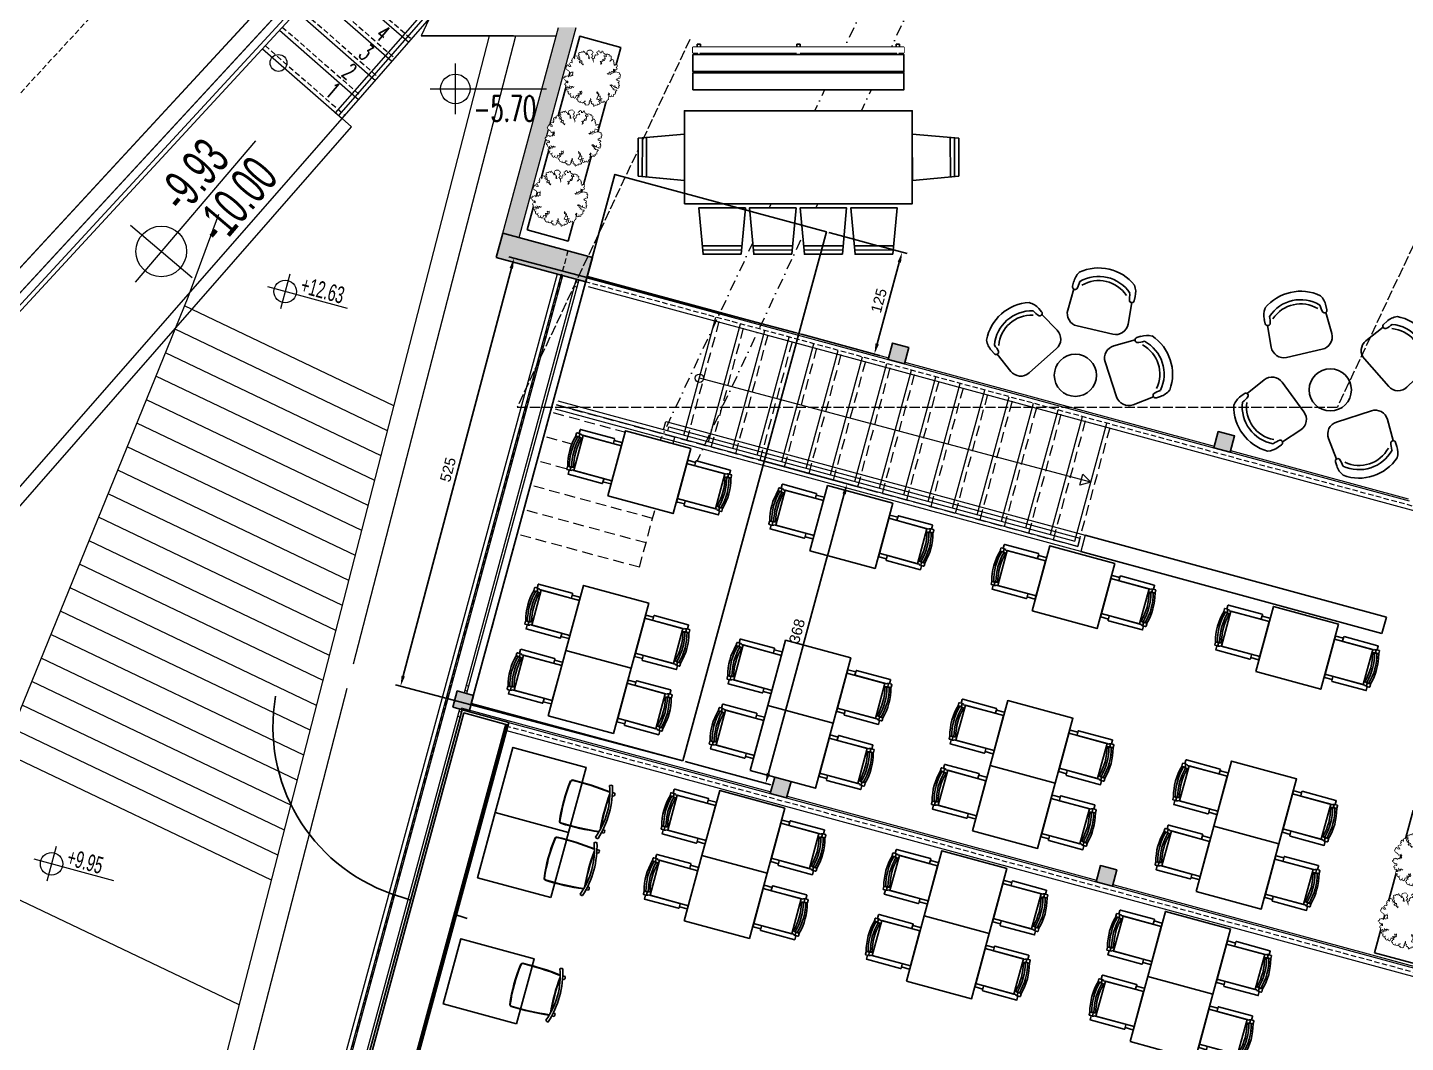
# Model space of a CAD drawing. Header units: millimetres. Extents: x 24907 to 30960, y 3978 to 9944.
# Drawn here: x 25727 to 27360, y 6756 to 7959 of the extents above; entities that cross this region are included whole.
import ezdxf
from ezdxf.enums import TextEntityAlignment as Align

# ---------------------------------------------------------------- set-up
doc = ezdxf.new("R2010")
doc.units = ezdxf.units.MM
doc.set_wipeout_variables(frame=1)
for name, pattern in [('ACAD_ISO02W100', [15, 12, -3]), ('CONTINUA', [0]), ('DASHDOT', [25.4, 12.7, -6.35, 0, -6.35]), ('DOT', [6.35, 0, -6.35]), ('DUZ', [0]), ('HIDDEN', [9.525, 6.35, -3.175])]:
    doc.linetypes.add(name, pattern=pattern)
doc.layers.get('DEFPOINTS').update_dxf_attribs({"linetype": 'CONTINUA'})
for name, color, linetype in [('7-DEC-FURN', 8, 'Continuous'), ('A-bitki', 252, 'Continuous'), ('A-tefris', 31, 'Continuous'), ('A-wipeout', 120, 'Continuous')]:
    doc.layers.add(name, color=color, linetype=linetype)
for name, color, linetype, lineweight in [('apn', 100, 'Continuous', 20), ('ax2', 211, 'DASHDOT', 13), ('BORDUR', 240, 'DUZ', 9), ('dv', 1, 'Continuous', 20), ('dv_bims_20', 1, 'Continuous', 20), ('iz', 241, 'DOT', 13), ('kl', 5, 'Continuous', 25), ('kpl', 210, 'Continuous', 13), ('kr', 42, 'Continuous', 9), ('MER', 132, 'Continuous', 9), ('mr', 124, 'Continuous', 13), ('Munhani - vista2', 252, 'Continuous', 25), ('p1', 8, 'HIDDEN', 13), ('p2', 121, 'HIDDEN', 13), ('pr1', 181, 'Continuous', 13), ('tkpl', 220, 'Continuous', 5), ('y2', 52, 'Continuous', 13), ('y3', 3, 'Continuous', 13), ('YOL', 32, 'Continuous', 9), ('ç-kl', 30, 'Continuous', 25)]:
    doc.layers.add(name, color=color, linetype=linetype, lineweight=lineweight)
doc.layers.add('sdv', color=7, linetype='Continuous', true_color=0x919191)
doc.layers.add('skl', color=7, linetype='Continuous', lineweight=13, true_color=0x787878)
doc.styles.add('ROMANS', font='micross.ttf')
doc.styles.add('STYLE5', font='arial.ttf', dxfattribs={"width": 0.6})
doc.styles.add('TROMANS', font='romanstw.shx', dxfattribs={"width": 0.6, "height": 60})
doc.dimstyles.new('MSC Model 1-1', dxfattribs={"dimscale": 5, "dimtxt": 2.5, "dimasz": 2.5, "dimexe": 1.25, "dimexo": 0.625, "dimgap": 1, "dimtad": 1, "dimdec": 0, "dimdsep": 46, "dimtxsty": 'ROMANS', "dimcen": 2.5, "dimclrd": 256, "dimclre": 256, "dimclrt": 256, "dimadec": 0, "dimazin": 0, "dimtfac": 1, "dimtdec": 0, "dimtmove": 0, "dimatfit": 3, "dimfxl": 1, "dimtolj": 1, "dimtzin": 0, "dimarcsym": 0})

# ---------------------------------------------------------------- blocks, each defined once
blk = doc.blocks.new('kot-p')
for p, q in [((0, 24), (0, -24)), ((86.14, 0), (-24, 0))]:
    blk.add_line(p, q)
blk.add_circle((0, 0), 15)
blk = doc.blocks.new('sandalye_tek')
blk.add_wipeout([(0, 5.9), (45, 10.1), (45.1, -44.9), (0.1, -41.1)]).dxf.layer = 'A-wipeout'
blk.add_wipeout([(-5, 5.5), (-4.9, -40.4), (-9.9, -40), (-10, 5)])
at = {"ltscale": 100}
for p, q in [((-5, 5.6), (-4.9, -40.5)), ((0, 6.1), (0.1, -41.1))]:
    blk.add_line(p, q, dxfattribs=at)
blk.add_lwpolyline([(-10, 5), (45, 10.1), (45.1, -44.9), (-9.9, -40)], close=True, dxfattribs=at)
blk = doc.blocks.new('ibiza_banco_planta')
at = {"ltscale": 0.3}
for p, q in [((-245, 53.8), (-245, 54)), ((-245, 54), (-241, 54)), ((-245, 50.2), (-245, 53.8)), ((-245, 53.8), (-241, 53.8)), ((-241, 54), (-241, 53.8)), ((-241, 53.8), (-241, 50.2)), ((-127, 54), (-127, 53.8)), ((-123, 54), (-127, 54)), ((-127, 53.8), (-127, 50.2)), ((-127, 53.8), (-123, 53.8)), ((-123, 53.8), (-123, 54)), ((-123, 50.2), (-123, 53.8)), ((-5, 54), (-9, 54)), ((-9, 54), (-9, 53.8)), ((-9, 53.8), (-5, 53.8)), ((-9, 53.8), (-9, 50.2)), ((-5, 53.8), (-5, 54)), ((-5, 50.2), (-5, 53.8)), ((-127, 43.7), (-127, 41.6)), ((-123, 41.6), (-123, 43.7)), ((-241, 21.5), (-241, 20))]:
    blk.add_line(p, q, dxfattribs=at)
blk.add_lwpolyline([(0, 43.8), (0, 43.7), (-250, 43.7), (-250, 43.8), (-250, 50.2), (0, 50.2)], close=True, dxfattribs=at)
for points in [[(-127, 21.5), (-127, 20), (-123, 20), (-123, 21.5)], [(-9, 21.5), (-9, 20), (-5, 20), (-5, 21.5)]]:
    blk.add_wipeout(points)
blk.add_wipeout([(-250, 50.2), (0, 50.2), (0, 43.7), (-250, 43.7)])
blk.add_wipeout([(-245, 21.5), (-245, 20), (-241, 20), (-241, 21.5)]).dxf.layer = 'A-wipeout'
blk.add_line((-245, 20), (-245, 21.5), dxfattribs=at)
for points in [[(-245, 43.7), (-245, 41.6), (-241, 41.6), (-241, 43.7)], [(-127, 43.7), (-127, 41.6), (-123, 41.6), (-123, 43.7)], [(-9, 43.7), (-9, 41.6), (-5, 41.6), (-5, 43.7)]]:
    blk.add_wipeout(points)
blk.add_wipeout([(-250, 41.6), (-250, 21.6), (0, 21.5), (0, 41.6)])
for p, q in [((-245, 41.6), (-245, 43.7)), ((-241, 43.7), (-241, 41.6)), ((-9, 43.7), (-9, 41.6)), ((-5, 41.6), (-5, 43.7))]:
    blk.add_line(p, q, dxfattribs=at)
blk.add_wipeout([(-250, 20), (-250, 0), (0, -0.1), (0, 20)]).dxf.layer = 'A-wipeout'
for p, q in [((-127, 21.5), (-127, 20)), ((-123, 20), (-123, 21.5)), ((-9, 21.5), (-9, 20)), ((-5, 20), (-5, 21.5))]:
    blk.add_line(p, q, dxfattribs=at)
for points in [[(0, 21.6), (0, 21.5), (-250, 21.5), (-250, 21.6), (-250, 41.6), (0, 41.6)], [(0, 0), (0, -0.1), (-250, -0.1), (-250, 0), (-250, 20), (0, 20)]]:
    blk.add_lwpolyline(points, close=True, dxfattribs=at)
blk = doc.blocks.new('masa')
blk.add_wipeout([(139066.1, 69246.7), (139066.1, 69136.5), (139336.1, 69136.5), (139336.1, 69246.7)]).dxf.layer = 'A-wipeout'
at = {"ltscale": 100}
blk.add_lwpolyline([(139336.1, 69246.7), (139336.1, 69136.5), (139066.1, 69136.5), (139066.1, 69246.7)], close=True, dxfattribs=at)
blk = doc.blocks.new('saksı2')
blk.add_wipeout([(138961.9, 69047.1), (138961.9, 68996.9), (139199.8, 68996.9), (139199.8, 69047.1)]).dxf.layer = 'A-wipeout'
at = {"ltscale": 100}
blk.add_lwpolyline([(139199.8, 68996.9), (139199.8, 69047.1), (138961.9, 69047.1), (138961.9, 68996.9)], close=True, dxfattribs=at)
blk = doc.blocks.new('WERGG')
for points in [[(-30.77, 3.19), (-30.79, 3.1), (-30.71, 3.01), (-30.76, 2.92), (-30.86, 2.96), (-30.87, 2.84), (-31.02, 2.84), (-31.12, 2.71), (-31.22, 2.81), (-31.34, 2.7), (-31.42, 2.73), (-31.36, 2.6), (-31.5, 2.54), (-31.34, 2.45), (-31.22, 2.35), (-31.15, 2.43), (-31.02, 2.38), (-30.99, 2.27), (-31, 2.18), (-31.15, 2.2), (-31.22, 2.07), (-31.2, 2), (-31.1, 2.04), (-31.09, 1.88), (-31, 1.83), (-30.97, 1.93), (-30.89, 1.93), (-30.89, 1.83), (-30.79, 1.91), (-30.87, 2.08), (-30.69, 1.96), (-30.57, 2.07), (-30.46, 2), (-30.36, 2.08), (-30.4, 1.9), (-30.54, 1.96), (-30.57, 1.8), (-30.72, 1.78), (-30.78, 1.67), (-30.93, 1.63), (-30.87, 1.51), (-30.75, 1.55), (-30.73, 1.37), (-30.66, 1.29), (-30.47, 1.45), (-30.54, 1.25), (-30.43, 1.22), (-30.43, 1.11), (-30.32, 1.08), (-30.22, 1.32), (-30.2, 1.14), (-30.06, 1.08), (-30.02, 1.36), (-29.85, 1.39), (-29.94, 1.55), (-29.69, 1.62), (-29.84, 1.72), (-29.77, 1.82), (-29.65, 1.79), (-29.62, 1.91), (-29.52, 1.69), (-29.55, 1.53), (-29.67, 1.5), (-29.69, 1.36), (-29.77, 1.4), (-29.65, 1.24), (-29.79, 1.22), (-29.75, 1.13), (-29.86, 1.04), (-29.72, 1), (-29.69, 0.89), (-29.53, 0.85), (-29.43, 1), (-29.44, 0.85), (-29.29, 0.85), (-29.18, 0.97), (-29.2, 1.07), (-29.1, 1.05), (-29.08, 1.11), (-28.99, 1.04), (-29.09, 0.99), (-29.11, 0.85), (-28.93, 0.85), (-28.97, 0.75), (-28.81, 0.79), (-28.72, 0.81), (-28.72, 0.97), (-28.78, 1), (-28.64, 1.01), (-28.75, 1.06), (-28.69, 1.1), (-28.75, 1.22), (-28.67, 1.28), (-28.72, 1.37), (-28.65, 1.44), (-28.56, 1.29), (-28.59, 1.21), (-28.45, 1.16), (-28.43, 0.97), (-28.33, 1.06), (-28.3, 0.96), (-28.18, 0.95), (-28.21, 0.82), (-28.06, 1), (-27.96, 0.99), (-27.99, 1.1), (-27.83, 1.1), (-27.82, 1.18), (-27.75, 1.15), (-27.83, 1.27), (-27.96, 1.34), (-27.86, 1.45), (-28.17, 1.46), (-28.1, 1.82), (-28.14, 1.9), (-28.11, 1.99), (-28.24, 1.94), (-28.32, 2.09), (-28.27, 2.2), (-27.99, 1.99), (-27.97, 1.81), (-27.87, 1.89), (-27.81, 1.74), (-27.82, 1.62), (-27.66, 1.7), (-27.63, 1.62), (-27.76, 1.52), (-27.63, 1.47), (-27.66, 1.35), (-27.55, 1.35), (-27.53, 1.52), (-27.43, 1.42), (-27.37, 1.54), (-27.25, 1.44), (-27.22, 1.64), (-27.1, 1.79), (-27.19, 1.82), (-27.16, 1.91), (-27.18, 2.01), (-27.16, 2.06), (-27.28, 2.11), (-27.24, 2.25), (-27.25, 2.35), (-27.08, 2.28), (-27.1, 2.14), (-27.02, 2.04), (-26.92, 2.11), (-26.98, 2.26), (-26.86, 2.19), (-26.88, 2.12), (-26.75, 2.15), (-26.82, 2.28), (-26.64, 2.41), (-26.69, 2.46), (-26.67, 2.58), (-26.74, 2.6), (-26.59, 2.72), (-26.91, 2.66), (-26.89, 2.77), (-27, 2.7), (-26.99, 2.82), (-27.11, 2.86), (-27.19, 2.88), (-27.14, 2.96), (-27.29, 2.96), (-27.33, 3.04), (-27.16, 3.13), (-26.97, 3.05), (-26.85, 2.98), (-26.9, 3.11), (-26.79, 3.11), (-26.77, 2.99), (-26.64, 3.01), (-26.56, 2.95), (-26.48, 3.02), (-26.57, 3.11), (-26.47, 3.19), (-26.61, 3.21), (-26.54, 3.32), (-26.71, 3.43), (-26.59, 3.56), (-26.74, 3.58), (-26.85, 3.56), (-26.82, 3.66), (-26.96, 3.66), (-26.77, 3.81), (-26.75, 3.87), (-26.62, 3.88), (-26.63, 3.94), (-26.73, 3.99), (-26.64, 4.04), (-26.66, 4.16), (-26.79, 4.18), (-26.75, 4.28), (-26.93, 4.29), (-27.03, 4.29), (-27.18, 4.23), (-27.39, 4.07), (-27.48, 3.93), (-27.58, 3.98), (-27.71, 3.88), (-27.85, 3.96), (-27.7, 4.07), (-27.71, 4.21), (-27.56, 4.14), (-27.51, 4.29), (-27.38, 4.28), (-27.38, 4.43), (-27.42, 4.53), (-27.14, 4.53), (-27.08, 4.6), (-27.21, 4.7), (-27.14, 4.82), (-27.18, 4.95), (-27.43, 4.76), (-27.38, 4.91), (-27.51, 4.92), (-27.5, 5.09), (-27.59, 5.07), (-27.57, 5.21), (-27.72, 5.31), (-27.76, 5.13), (-27.84, 5.14), (-27.82, 5.05), (-27.92, 5.1), (-27.86, 5.26), (-27.77, 5.32), (-27.92, 5.4), (-27.87, 5.46), (-27.87, 5.54), (-28.11, 5.52), (-28.04, 5.63), (-28.22, 5.63), (-28.32, 5.62), (-28.23, 5.41), (-28.36, 5.37), (-28.29, 5.2), (-28.36, 5.07), (-28.28, 5.05), (-28.5, 4.93), (-28.54, 4.76), (-28.48, 4.73), (-28.56, 4.6), (-28.63, 4.57), (-28.66, 4.78), (-28.76, 4.86), (-28.52, 5), (-28.59, 5.08), (-28.47, 5.17), (-28.41, 5.29), (-28.55, 5.41), (-28.56, 5.51), (-28.43, 5.58), (-28.67, 5.64), (-28.74, 5.81), (-28.8, 5.61), (-28.96, 5.57), (-28.99, 5.71), (-29.1, 5.73), (-29.09, 5.64), (-29.21, 5.57), (-29.09, 5.5), (-28.98, 5.41), (-29.07, 5.33), (-29.27, 5.3), (-29.14, 5.18), (-29.27, 5.24), (-29.27, 5.09), (-29.21, 5.03), (-29.36, 4.92), (-29.27, 4.73), (-29.26, 4.55), (-29.43, 4.84), (-29.57, 4.98), (-29.65, 4.96), (-29.5, 5.16), (-29.67, 5.23), (-29.61, 5.35), (-29.58, 5.48), (-29.76, 5.59), (-29.93, 5.54), (-30.04, 5.47), (-30.05, 5.33), (-29.91, 5.18), (-29.79, 5.1), (-29.71, 4.93), (-29.66, 4.81), (-29.85, 4.83), (-29.87, 5.04), (-29.95, 5.14), (-30.07, 5.06), (-30.09, 5.2), (-30.14, 5.08), (-30.19, 5.22), (-30.28, 5.22), (-30.38, 5.35), (-30.38, 5.21), (-30.54, 5.24), (-30.57, 5.13), (-30.68, 5.14), (-30.76, 5.06), (-30.64, 4.97), (-30.75, 4.87), (-30.6, 4.86), (-30.64, 4.75), (-30.52, 4.7), (-30.53, 4.59), (-30.42, 4.5), (-30.31, 4.53), (-30.28, 4.44), (-30.22, 4.34), (-30.25, 4.27), (-30.06, 4.26), (-30.11, 4.09), (-30.32, 4.22), (-30.42, 4.3), (-30.48, 4.2), (-30.58, 4.34), (-30.5, 4.43), (-30.63, 4.51), (-30.71, 4.39), (-30.67, 4.57), (-30.82, 4.56), (-30.78, 4.68), (-30.92, 4.75), (-31.03, 4.68), (-30.96, 4.57), (-31.02, 4.42), (-31.13, 4.55), (-31.2, 4.4), (-31.09, 4.32), (-31.21, 4.26), (-31.09, 4.18), (-31.11, 4.04), (-31.27, 4.04), (-31.34, 3.91), (-31.24, 3.89), (-31.16, 3.8), (-31.09, 3.73), (-31.24, 3.66), (-31.36, 3.67), (-31.45, 3.77), (-31.53, 3.46), (-31.43, 3.39), (-31.28, 3.34), (-31.16, 3.29), (-31.09, 3.19), (-30.92, 3.31), (-30.86, 3.24), (-30.86, 3.42), (-30.77, 3.19)], [(-29.21, 3.37), (-29.08, 3.27), (-29.12, 3.13), (-29.1, 3.02), (-29.07, 2.89)], [(-28.81, 3.41), (-28.92, 3.33), (-29.05, 3.36), (-29.15, 3.48)], [(-28.75, 3.33), (-28.92, 3.21), (-28.98, 3.12), (-28.97, 3.01)]]:
    blk.add_lwpolyline(points)
blk.add_wipeout([(-27.18, 4.95), (-27.14, 4.82), (-27.21, 4.7), (-27.08, 4.6), (-27.14, 4.53), (-27.42, 4.53), (-27.38, 4.43), (-27.38, 4.28), (-27.51, 4.29), (-27.56, 4.14), (-27.71, 4.21), (-27.7, 4.07), (-27.85, 3.96), (-27.71, 3.88), (-27.58, 3.98), (-27.48, 3.93), (-27.39, 4.07), (-27.18, 4.23), (-27.03, 4.29), (-26.93, 4.29), (-26.75, 4.28), (-26.79, 4.18), (-26.66, 4.16), (-26.64, 4.04), (-26.73, 3.99), (-26.63, 3.94), (-26.62, 3.88), (-26.75, 3.87), (-26.77, 3.81), (-26.96, 3.66), (-26.82, 3.66), (-26.85, 3.56), (-26.74, 3.58), (-26.59, 3.56), (-26.71, 3.43), (-26.54, 3.32), (-26.61, 3.21), (-26.47, 3.19), (-26.57, 3.11), (-26.48, 3.02), (-26.56, 2.95), (-26.64, 3.01), (-26.77, 2.99), (-26.79, 3.11), (-26.9, 3.11), (-26.85, 2.98), (-26.97, 3.05), (-27.16, 3.13), (-27.33, 3.04), (-27.29, 2.96), (-27.14, 2.96), (-27.19, 2.88), (-27.11, 2.86), (-26.99, 2.82), (-27, 2.7), (-26.89, 2.77), (-26.91, 2.66), (-26.59, 2.72), (-26.74, 2.6), (-26.67, 2.58), (-26.69, 2.46), (-26.64, 2.41), (-26.82, 2.28), (-26.75, 2.15), (-26.88, 2.12), (-26.86, 2.19), (-26.98, 2.26), (-26.92, 2.11), (-27.02, 2.04), (-27.1, 2.14), (-27.08, 2.28), (-27.25, 2.35), (-27.24, 2.25), (-27.28, 2.11), (-27.16, 2.06), (-27.18, 2.01), (-27.16, 1.91), (-27.19, 1.82), (-27.1, 1.79), (-27.22, 1.64), (-27.25, 1.44), (-27.37, 1.54), (-27.43, 1.42), (-27.53, 1.52), (-27.55, 1.35), (-27.66, 1.35), (-27.63, 1.47), (-27.76, 1.52), (-27.63, 1.62), (-27.66, 1.7), (-27.82, 1.62), (-27.81, 1.74), (-27.87, 1.89), (-27.97, 1.81), (-27.99, 1.99), (-28.27, 2.2), (-28.32, 2.09), (-28.24, 1.94), (-28.11, 1.99), (-28.14, 1.9), (-28.1, 1.82), (-28.17, 1.46), (-27.86, 1.45), (-27.96, 1.34), (-27.83, 1.27), (-27.75, 1.15), (-27.82, 1.18), (-27.83, 1.1), (-27.99, 1.1), (-27.96, 0.99), (-28.06, 1), (-28.21, 0.82), (-28.18, 0.95), (-28.3, 0.96), (-28.33, 1.06), (-28.43, 0.97), (-28.45, 1.16), (-28.59, 1.21), (-28.56, 1.29), (-28.65, 1.44), (-28.72, 1.37), (-28.67, 1.28), (-28.75, 1.22), (-28.69, 1.1), (-28.75, 1.06), (-28.64, 1.01), (-28.78, 1), (-28.72, 0.97), (-28.72, 0.81), (-28.81, 0.79), (-28.97, 0.75), (-28.93, 0.85), (-29.11, 0.85), (-29.09, 0.99), (-28.99, 1.04), (-29.08, 1.11), (-29.1, 1.05), (-29.2, 1.07), (-29.18, 0.97), (-29.29, 0.85), (-29.44, 0.85), (-29.43, 1), (-29.53, 0.85), (-29.69, 0.89), (-29.72, 1), (-29.86, 1.04), (-29.75, 1.13), (-29.79, 1.22), (-29.65, 1.24), (-29.77, 1.4), (-29.69, 1.36), (-29.67, 1.5), (-29.55, 1.53), (-29.52, 1.69), (-29.62, 1.91), (-29.65, 1.79), (-29.77, 1.82), (-29.84, 1.72), (-29.69, 1.62), (-29.94, 1.55), (-29.85, 1.39), (-30.02, 1.36), (-30.06, 1.08), (-30.2, 1.14), (-30.22, 1.32), (-30.32, 1.08), (-30.43, 1.11), (-30.43, 1.22), (-30.54, 1.25), (-30.47, 1.45), (-30.66, 1.29), (-30.73, 1.37), (-30.75, 1.55), (-30.87, 1.51), (-30.93, 1.63), (-30.78, 1.67), (-30.72, 1.78), (-30.57, 1.8), (-30.54, 1.96), (-30.4, 1.9), (-30.36, 2.08), (-30.46, 2), (-30.57, 2.07), (-30.69, 1.96), (-30.87, 2.08), (-30.79, 1.91), (-30.89, 1.83), (-30.89, 1.93), (-30.97, 1.93), (-31, 1.83), (-31.09, 1.88), (-31.1, 2.04), (-31.2, 2), (-31.22, 2.07), (-31.15, 2.2), (-31, 2.18), (-30.99, 2.27), (-31.02, 2.38), (-31.15, 2.43), (-31.22, 2.35), (-31.34, 2.45), (-31.5, 2.54), (-31.36, 2.6), (-31.42, 2.73), (-31.34, 2.7), (-31.22, 2.81), (-31.12, 2.71), (-31.02, 2.84), (-30.87, 2.84), (-30.86, 2.96), (-30.76, 2.92), (-30.71, 3.01), (-30.79, 3.1), (-30.77, 3.19), (-30.86, 3.42), (-30.86, 3.24), (-30.92, 3.31), (-31.09, 3.19), (-31.16, 3.29), (-31.28, 3.34), (-31.43, 3.39), (-31.53, 3.46), (-31.45, 3.77), (-31.36, 3.67), (-31.24, 3.66), (-31.09, 3.73), (-31.16, 3.8), (-31.24, 3.89), (-31.34, 3.91), (-31.27, 4.04), (-31.11, 4.04), (-31.09, 4.18), (-31.21, 4.26), (-31.09, 4.32), (-31.2, 4.4), (-31.13, 4.55), (-31.02, 4.42), (-30.96, 4.57), (-31.03, 4.68), (-30.92, 4.75), (-30.78, 4.68), (-30.82, 4.56), (-30.67, 4.57), (-30.71, 4.39), (-30.63, 4.51), (-30.5, 4.43), (-30.58, 4.34), (-30.48, 4.2), (-30.42, 4.3), (-30.32, 4.22), (-30.11, 4.09), (-30.06, 4.26), (-30.25, 4.27), (-30.22, 4.34), (-30.28, 4.44), (-30.31, 4.53), (-30.42, 4.5), (-30.53, 4.59), (-30.52, 4.7), (-30.64, 4.75), (-30.6, 4.86), (-30.75, 4.87), (-30.64, 4.97), (-30.76, 5.06), (-30.68, 5.14), (-30.57, 5.13), (-30.54, 5.24), (-30.38, 5.21), (-30.38, 5.35), (-30.28, 5.22), (-30.19, 5.22), (-30.14, 5.08), (-30.09, 5.2), (-30.07, 5.06), (-29.95, 5.14), (-29.87, 5.04), (-29.85, 4.83), (-29.66, 4.81), (-29.71, 4.93), (-29.79, 5.1), (-29.91, 5.18), (-30.05, 5.33), (-30.04, 5.47), (-29.93, 5.54), (-29.76, 5.59), (-29.58, 5.48), (-29.61, 5.35), (-29.67, 5.23), (-29.5, 5.16), (-29.65, 4.96), (-29.57, 4.98), (-29.43, 4.84), (-29.26, 4.55), (-29.27, 4.73), (-29.36, 4.92), (-29.21, 5.03), (-29.27, 5.09), (-29.27, 5.24), (-29.14, 5.18), (-29.27, 5.3), (-29.07, 5.33), (-28.98, 5.41), (-29.09, 5.5), (-29.21, 5.57), (-29.09, 5.64), (-29.1, 5.73), (-28.99, 5.71), (-28.96, 5.57), (-28.8, 5.61), (-28.74, 5.81), (-28.67, 5.64), (-28.43, 5.58), (-28.56, 5.51), (-28.55, 5.41), (-28.41, 5.29), (-28.47, 5.17), (-28.59, 5.08), (-28.52, 5), (-28.76, 4.86), (-28.66, 4.78), (-28.63, 4.57), (-28.56, 4.6), (-28.48, 4.73), (-28.54, 4.76), (-28.5, 4.93), (-28.28, 5.05), (-28.36, 5.07), (-28.29, 5.2), (-28.36, 5.37), (-28.23, 5.41), (-28.32, 5.62), (-28.22, 5.63), (-28.04, 5.63), (-28.11, 5.52), (-27.87, 5.54), (-27.87, 5.46), (-27.92, 5.4), (-27.77, 5.32), (-27.86, 5.26), (-27.92, 5.1), (-27.82, 5.05), (-27.84, 5.14), (-27.76, 5.13), (-27.72, 5.31), (-27.57, 5.21), (-27.59, 5.07), (-27.5, 5.09), (-27.51, 4.92), (-27.38, 4.91), (-27.43, 4.76)])
blk = doc.blocks.new('sandalye-01-p')
blk.add_wipeout([(57.7, 0), (57.2, 8.1), (55.2, 18.5), (54.7, 18.5), (55.2, 19), (55.2, 22), (54.7, 22.5), (52.3, 22.5), (52.3, 27.5), (10.5, 27.5), (10, 27), (10, 25.5), (0.5, 25.5), (0, 25), (0, -25), (0.5, -25.5), (10, -25.5), (10, -27), (10.5, -27.5), (51.8, -27.5), (52.3, -27), (52.3, -22.5), (54.7, -22.5), (55.2, -22), (55.2, -19), (54.7, -18.5), (55.2, -18.5), (56.8, -10.8)])
for p, q in [((51.2, 18.5), (47, 17.5)), ((48.1, 17.3), (47, 17.3)), ((52.9, 18.5), (48.1, 17.3)), ((51.2, 22.5), (49.1, 22)), ((49.1, 21.5), (49.1, 22)), ((51.2, 18.5), (55.2, 18.5)), ((48.1, -17.3), (47, -17.3)), ((51.2, -18.5), (47, -17.5)), ((53, -18.5, 0), (48.1, -17.3, 0)), ((49.1, -21.5), (49.1, -22)), ((51.2, -22.5), (49.1, -22)), ((51.2, -22.5), (49.1, -22)), ((51.2, -18.5), (55.2, -18.5))]:
    blk.add_line(p, q)
for points in [[(10, -25.5), (0.5, -25.5, -0.414214), (0, -25), (0, 25, -0.414214), (0.5, 25.5), (10, 25.5)], [(49.1, 21.5), (10.5, 21.5, -0.414214), (10, 22), (10, 27, -0.414214), (10.5, 27.5), (52.3, 27.5), (52.3, 22.5)], [(49.1, -21.5), (10.5, -21.5, 0.414214), (10, -22), (10, -27, 0.414214), (10.5, -27.5), (51.8, -27.5, 0.414214), (52.3, -27), (52.3, -22.5)]]:
    blk.add_lwpolyline(points, format="xyb")
blk.add_lwpolyline([(0, -21.5), (0, 21.5), (47, 21.5), (47, -21.5)], close=True)
for points in [[(51.7, 22.5), (54.7, 22.5, -0.414214), (55.2, 22), (55.2, 19, -0.414214), (54.7, 18.5), (51.7, 18.5, -0.414214), (51.2, 19), (51.2, 22, -0.414214)], [(51.7, -22.5), (54.7, -22.5, 0.414214), (55.2, -22), (55.2, -19, 0.414214), (54.7, -18.5), (51.7, -18.5, 0.414214), (51.2, -19), (51.2, -22, 0.414214)]]:
    blk.add_lwpolyline(points, format="xyb", close=True)
for centre, radius, start, end in [((-17.3, 0), 67.7, 345.1598, 14.8482), ((-16.2, 0, 0), 68.9, 344.9605, 15.0473), ((-15.2, 0, 0), 68.9, 15.5809, 15.5887), ((-12.2, 0), 67.7, 344.1276, 15.8724), ((-11.2, 0), 68.9, 344.4113, 15.5887)]:
    blk.add_arc(centre, radius, start, end)
blk = doc.blocks.new('masa-01-p')
at = {"xscale": -1}
for p in [(-40, -40), (-40, -120)]:
    blk.add_blockref('sandalye-01-p', p, dxfattribs=at)
for p in [(40, -40), (40, -120)]:
    blk.add_blockref('sandalye-01-p', p)
blk.add_wipeout([(-40, 0), (40, 0), (40, -80), (-40, -80)]).dxf.layer = 'A-wipeout'
blk.add_lwpolyline([(-40, 0), (40, 0), (40, -80), (-40, -80)], close=True)
blk.add_wipeout([(-40, -80), (40, -80), (40, -160), (-40, -160)]).dxf.layer = 'A-wipeout'
blk.add_lwpolyline([(-40, -80), (40, -80), (40, -160), (-40, -160)], close=True)
blk = doc.blocks.new('masa-02-p')
at = {"xscale": -1}
blk.add_blockref('sandalye-01-p', (-40, -40), dxfattribs=at)
blk.add_blockref('sandalye-01-p', (40, -40))
blk.add_wipeout([(-40, 0), (40, 0), (40, -80), (-40, -80)]).dxf.layer = 'A-wipeout'
blk.add_lwpolyline([(-40, 0), (40, 0), (40, -80), (-40, -80)], close=True)
blk = doc.blocks.new('sandalye_cuba')
blk.add_wipeout([(53055.5, -17375), (53062.8, -17372.3), (53061.2, -17393.9), (53061.1, -17417.9), (53062.2, -17420.5), (53081, -17422.1), (53095.1, -17422.2), (53114.3, -17420.5), (53115.7, -17418.6), (53116.8, -17396.6), (53113.8, -17373), (53121.3, -17374.8), (53122.4, -17370), (53113.6, -17367.9), (53113.4, -17364.1), (53107.3, -17364.3), (53107.4, -17366.3), (53094.8, -17364.8), (53084, -17364.7), (53069.6, -17366.3), (53068, -17366.5), (53067.8, -17364.6), (53063.2, -17364.6), (53063.2, -17368), (53055, -17370.2)])
at = {"layer": '7-DEC-FURN'}
for points in [[(53063.6, -17365.6), (53063.6, -17368.4)], [(53067.4, -17367.6), (53067.4, -17365.6)], [(53109.1, -17367.6), (53109.1, -17365.6)], [(53112.9, -17365.6), (53112.9, -17368.4)]]:
    blk.add_lwpolyline(points, dxfattribs=at)
for centre, radius, start, end in [((53058.9, -17371.5), 3.28, 162.9537, 227.0808), ((53088.2, -17473.7), 108.1, 72.5077, 107.4923), ((53088.2, -17456.2), 88.1, 68.9829, 111.0171), ((53374.4, -17407.8), 312.9, 173.3436, 181.864), ((53374.4, -17407.8), 312.4, 173.3436, 181.864), ((53065.5, -17368.9), 3.81, 60.3166, 119.6834), ((53088.2, -17153.9), 218.1, 264.1409, 275.8591), ((53088.2, -17153.9), 217.6, 264.5054, 275.4946), ((53111, -17368.9), 3.81, 60.3166, 119.6834), ((52802.1, -17407.8), 312.4, 358.136, 6.6564), ((52802.1, -17407.8), 312.9, 358.136, 6.6564), ((53117.6, -17371.5), 3.28, 312.9192, 17.0463), ((53063.7, -17417.9), 2, 181.864, 262.4968), ((53063.7, -17417.9), 1.5, 181.864, 262.4968), ((53088.2, -17231.5), 190.1, 262.4968, 277.5032), ((53088.2, -17231.5), 189.6, 262.4968, 277.5032), ((53112.8, -17417.9), 1.5, 277.5032, 358.136), ((53112.8, -17417.9), 2, 277.5032, 358.136)]:
    blk.add_arc(centre, radius, start, end, dxfattribs=at)
blk = doc.blocks.new('xfykhl')
for p, q in [((140396.7, 69816.5), (140440.2, 69816.5)), ((140383.1, 69774.9), (140381.7, 69800.8)), ((140455.2, 69800.8), (140454, 69774.8)), ((140381, 69767), (140381, 69772)), ((140456, 69767), (140456, 69772))]:
    blk.add_line(p, q)
for centre, radius, start, end in [((140396.7, 69801.5), 15, 90, 182.6407), ((140440.2, 69801.5), 15, 357.3593, 90), ((140384, 69772), 3, 33.0059, 180), ((140403.9, 69766.8), 22.9, 179.4957, 213.4796), ((140347.1, 69763), 40.8, 2.4019, 15.1399), ((140418.5, 69796.8), 39.4, 226.3972, 313.6028), ((140489.8, 69763), 40.8, 164.8601, 177.5981), ((140453, 69772), 3, 0, 146.9941), ((140433, 69766.8), 22.9, 326.5204, 0.5043), ((140418.5, 69796.8), 54.4, 231.7044, 308.2956), ((140418.5, 69796.8), 44.4, 226.3972, 313.6028)]:
    blk.add_arc(centre, radius, start, end)
blk = doc.blocks.new('*D184')
at = {"lineweight": -2, "transparency": 16777216}
for p, q in [((26598.3, 7445.4), (26704.2, 7416.6)), ((26694.8, 7406.2), (26605, 7075.2)), ((26506.5, 7089), (26607.8, 7061.5))]:
    blk.add_line(p, q, dxfattribs=at)
at = {"transparency": 16777216}
for points in [[(26692.8, 7406.8), (26696.9, 7405.7), (26698.1, 7418.3)], [(26603, 7075.7), (26607, 7074.6), (26601.7, 7063.1)]]:
    blk.add_solid(points, dxfattribs=at)
at = {"layer": 'DEFPOINTS', "color": 0, "transparency": 16777216}
for p in [(26595.2, 7446.2), (26503.5, 7089.8), (26601.7, 7063.1)]:
    blk.add_point(p, dxfattribs=at)
at = {"transparency": 16777216, "insert": (26638.9, 7243.7), "char_height": 12.5, "attachment_point": 5, "rotation": 74.8173, "style": 'ROMANS'}
blk.add_mtext('\\A1;368', dxfattribs=at)
blk = doc.blocks.new('*D185')
at = {"lineweight": -2, "transparency": 16777216}
for p, q in [((26637.9, 7597.3), (26297.5, 7687.5)), ((26300.3, 7673.8), (26172.2, 7190.5)), ((26503.5, 7089.8), (26163, 7180))]:
    blk.add_line(p, q, dxfattribs=at)
at = {"transparency": 16777216}
for points in [[(26298.3, 7674.3), (26302.3, 7673.3), (26303.5, 7685.9)], [(26170.2, 7191), (26174.2, 7189.9), (26169, 7178.4)]]:
    blk.add_solid(points, dxfattribs=at)
at = {"layer": 'DEFPOINTS', "color": 0, "transparency": 16777216}
for p in [(26641, 7596.5), (26169, 7178.4), (26506.5, 7089)]:
    blk.add_point(p, dxfattribs=at)
at = {"transparency": 16777216, "insert": (26225.2, 7435.1), "char_height": 12.5, "attachment_point": 5, "rotation": 75.1583, "style": 'ROMANS'}
blk.add_mtext('\\A1;525', dxfattribs=at)
blk = doc.blocks.new('*D186')
at = {"lineweight": -2, "transparency": 16777216}
for p, q in [((26676.7, 7716.3), (26769.4, 7691.1)), ((26733.9, 7584.2), (26760.1, 7680.7)), ((26644, 7595.6), (26736.7, 7570.5))]:
    blk.add_line(p, q, dxfattribs=at)
at = {"transparency": 16777216}
for points in [[(26758.1, 7681.2), (26762.1, 7680.2), (26763.4, 7692.8)], [(26731.9, 7584.7), (26735.9, 7583.6), (26730.6, 7572.1)]]:
    blk.add_solid(points, dxfattribs=at)
at = {"layer": 'DEFPOINTS', "color": 0, "transparency": 16777216}
for p in [(26673.7, 7717.1), (26763.4, 7692.8), (26641, 7596.5)]:
    blk.add_point(p, dxfattribs=at)
at = {"transparency": 16777216, "insert": (26735.9, 7635.4), "char_height": 12.5, "attachment_point": 5, "rotation": 74.8173, "style": 'ROMANS'}
blk.add_mtext('\\A1;125', dxfattribs=at)

msp = doc.modelspace()

# ---------------------------------------------------------------- hatches: boundary and pattern name
at = {"layer": 'sdv'}
h = msp.add_hatch(color=256, dxfattribs=at)
h.dxf.hatch_style = 1
h.paths.add_polyline_path([(26377, 7959.3), (26356.3, 7959.3), (26290.1, 7715.5), (26309.4, 7710.3)])
at = {"layer": 'skl'}
h = msp.add_hatch(color=256, dxfattribs=at)
h.dxf.hatch_style = 1
h.paths.add_polyline_path([(26396.3, 7686.7), (26290.1, 7715.5), (26282.3, 7686.5), (26388.6, 7657.7)])
h = msp.add_hatch(color=256, dxfattribs=at)
h.dxf.hatch_style = 1
h.paths.add_polyline_path([(26771.4, 7579.7), (26752.1, 7585), (26746.8, 7565.7), (26766.1, 7560.4)])
h.paths.add_polyline_path([(26631.8, 7065.3), (26612.5, 7070.6), (26607.2, 7051.3), (26626.5, 7046)])
h.paths.add_polyline_path([(26474.6, 6486.3), (26455.3, 6491.5), (26450.1, 6472.2), (26469.4, 6467)])
h = msp.add_hatch(color=256, dxfattribs=at)
h.dxf.hatch_style = 1
h.paths.add_polyline_path([(27157.4, 7475), (27138.1, 7480.2), (27132.9, 7460.9), (27152.2, 7455.7)])
h.paths.add_polyline_path([(27017.8, 6960.6), (26998.5, 6965.8), (26993.3, 6946.5), (27012.6, 6941.3)])
h.paths.add_polyline_path([(26860.7, 6381.5), (26841.4, 6386.7), (26836.1, 6367.4), (26855.4, 6362.2)])
h = msp.add_hatch(color=256, dxfattribs=at)
h.dxf.hatch_style = 1
h.paths.add_polyline_path([(26255.4, 7167.5), (26236.1, 7172.7), (26230.8, 7153.4), (26250.1, 7148.2)])

# ---------------------------------------------------------------- linework, layer by layer
at = {"layer": 'A-tefris', "ltscale": 100}
for centre in [(26968.8, 7546.9), (27270.9, 7529.6)]:
    msp.add_circle(centre, 25, dxfattribs=at)
at = {"layer": 'apn'}
for points in [[(26061.4, 6567.3), (26359.5, 7665.6)], [(26063.9, 6568.7), (26361.4, 7665.1)], [(26377.3, 7660.8), (26244.2, 7170.5)], [(26380.3, 7660), (26247.2, 7169.7)], [(26389.9, 7662.5), (26746.8, 7565.7)], [(26390.4, 7664.5), (26747.3, 7567.6)], [(26377.9, 7651.3), (26374.9, 7652.1)], [(26379.5, 7657.1), (26376.5, 7657.9)], [(26766.6, 7562.4), (27133.4, 7462.8)], [(26766.1, 7560.4), (27132.9, 7460.9)], [(27152.2, 7455.7), (27364.5, 7398)], [(27152.7, 7457.6), (27363.1, 7400.5)], [(26248, 7172.6), (26245, 7173.4)], [(26249.6, 7178.4), (26246.6, 7179.2)], [(26239, 7151.2), (26087.1, 6591.4)], [(26242, 7150.4), (26090.1, 6590.6)], [(26239.6, 7141.7), (26236.6, 7142.5)], [(26241.2, 7147.5), (26238.2, 7148.3)], [(26240.5, 7150.8), (26607.2, 7051.3)], [(26241, 7152.7), (26607.8, 7053.2)], [(26626.5, 7046), (26993.3, 6946.5)], [(26627.1, 7048), (26993.8, 6948.4)], [(27012.6, 6941.3), (27379.3, 6841.7)], [(27013.1, 6943.2), (27379.8, 6843.7)]]:
    msp.add_lwpolyline(points, dxfattribs=at)
at = {"layer": 'ax2'}
for p, q in [((27564, 9669.3), (26496.3, 7394.1)), ((27507.7, 9667.2), (26453, 7419.7))]:
    msp.add_line(p, q, dxfattribs=at)
at = {"layer": 'BORDUR'}
for p, q in [((25623.7, 7307.2), (26099.6, 7851.4)), ((25639, 7301.9), (26110.9, 7841.5)), ((26110.9, 7841.5), (26099.6, 7851.4))]:
    msp.add_line(p, q, dxfattribs=at)
at = {"layer": 'dv'}
for p, q in [((26290.1, 7715.5), (26356.3, 7959.3)), ((26309.4, 7710.3), (26377, 7959.3)), ((26302.9, 7949.3, -105.3), (26193.4, 7949.3))]:
    msp.add_line(p, q, dxfattribs=at)
for points in [[(27274.9, 9171), (27109.8, 8819.3), (26899.2, 8819.3), (26733.7, 8964), (26073.2, 8208.6), (26072.1, 8259.3), (25992.1, 8259.3), (25994.3, 8159.3), (26054.4, 8158.8), (26057, 8041.9), (25565.3, 7509.2), (25321.8, 7464.9)], [(25323.6, 7444.9), (25575.5, 7490.7), (26077.2, 8034.3), (26074.4, 8159.3), (26083.2, 8159.3), (26750.7, 8922.6), (26891.7, 8799.3), (27122.5, 8799.3), (27302.9, 9173.6)]]:
    msp.add_lwpolyline(points, dxfattribs=at)
at = {"layer": 'dv_bims_20'}
for p, q in [((25565.3, 7509.2), (26057, 8041.9)), ((25575.5, 7490.7), (26077.2, 8034.3))]:
    msp.add_line(p, q, dxfattribs=at)
at = {"layer": 'iz', "linetype": 'ACAD_ISO02W100'}
for p, q in [((27490.5, 7959.3), (27279.4, 7509.3)), ((26511.8, 7945), (26307.3, 7509.3)), ((26511.8, 7945), (26307.3, 7509.3)), ((26307.3, 7509.3), (27279.4, 7509.3)), ((26307.3, 7509.3), (27279.4, 7509.3))]:
    msp.add_line(p, q, dxfattribs=at)
at = {"layer": 'kl'}
for p, q in [((26282.3, 7686.5), (26290.1, 7715.5)), ((26396.3, 7686.7), (26290.1, 7715.5)), ((26388.4, 7657.7), (26282.3, 7686.5))]:
    msp.add_line(p, q, dxfattribs=at)
msp.add_lwpolyline([(26388.6, 7657.7), (26396.3, 7686.7)], dxfattribs=at)
at = {"layer": 'kpl'}
for p, q in [((26221.6, 8009.3), (26193.4, 7949.3)), ((26221.6, 8009.3), (26193.4, 7949.3)), ((26193.4, 7949.3), (26353.6, 7949.3))]:
    msp.add_line(p, q, dxfattribs=at)
at = {"layer": 'kr'}
for p, q in [((26092, 7857.9), (26752, 8612.6)), ((26095.8, 7854.7), (26753.3, 8606.5)), ((26092, 7857.9), (26095.8, 7854.7))]:
    msp.add_line(p, q, dxfattribs=at)
for points in [[(26480.7, 7482.4), (26483.4, 7492.1), (26980.4, 7357.2), (26975.1, 7337.9), (26352.7, 7506.8)], [(26485.6, 7481.1), (26486.9, 7486), (26974.2, 7353.7), (26971.6, 7344), (26354, 7511.7)]]:
    msp.add_lwpolyline(points, dxfattribs=at)
at = {"layer": 'MER'}
for p, q in [((26161.2, 7510.8), (25913, 7629.2)), ((26153.6, 7481.2), (25901.7, 7601.4)), ((26145.9, 7451.6), (25890.4, 7573.5)), ((26138.3, 7422), (25879.1, 7545.7)), ((26130.7, 7392.4), (25867.7, 7517.8)), ((26123, 7362.8), (25856.4, 7490)), ((26115.4, 7333.2), (25845.1, 7462.2)), ((26107.7, 7303.6), (25833.8, 7434.3)), ((26100.1, 7274), (25822.5, 7406.5)), ((26092.4, 7244.4), (25811.1, 7378.7)), ((26084.8, 7214.8), (25799.8, 7350.8)), ((26077.1, 7185.2), (25788.5, 7323)), ((26069.5, 7155.6), (25777.2, 7295.1)), ((26061.8, 7126.1), (25765.8, 7267.3)), ((26054.2, 7096.5), (25754.5, 7239.5)), ((26046.6, 7066.9), (25743.2, 7211.6)), ((26038.9, 7037.3), (25731.9, 7183.8)), ((26031.3, 7007.7), (25720.6, 7156)), ((26023.6, 6978.1), (25709.2, 7128.1)), ((26016, 6948.5), (25697.9, 7100.3))]:
    msp.add_line(p, q, dxfattribs=at)
at = {"layer": 'mr'}
for p, q in [((26099.6, 7851.4), (26754.6, 8600.4)), ((26086.6, 8022.1), (26178.6, 7941.7)), ((26066.2, 8000.1), (26158.8, 7919.1)), ((26045.9, 7978), (26139.1, 7896.5)), ((26025.5, 7956), (26119.3, 7873.9)), ((26005.2, 7933.9), (26099.6, 7851.4))]:
    msp.add_line(p, q, dxfattribs=at)
at = {"layer": 'mr', "ltscale": 2}
for points in [[(26504.9, 7475.9), (26542.8, 7615.8)], [(26533.8, 7468), (26571.8, 7608)], [(26562.8, 7460.2), (26600.7, 7600.1)], [(26591.7, 7452.3), (26629.7, 7592.3)], [(26620.7, 7444.5), (26658.7, 7584.4)], [(26649.6, 7436.6), (26687.6, 7576.5)], [(26678.6, 7428.8), (26716.6, 7568.7)], [(26707.5, 7420.9), (26745.5, 7560.8)], [(26736.5, 7413), (26774.5, 7553)], [(26765.4, 7405.2), (26803.4, 7545.1)], [(26794.4, 7397.3), (26832.4, 7537.3)], [(26823.3, 7389.5), (26861.3, 7529.4)], [(26852.3, 7381.6), (26890.3, 7521.5)], [(26881.3, 7373.8), (26919.2, 7513.7)], [(26910.2, 7365.9), (26948.2, 7505.8)], [(26939.2, 7358), (26977.1, 7498)], [(26968.1, 7350.2), (27006.1, 7490.1)]]:
    msp.add_lwpolyline(points, dxfattribs=at)
at = {"layer": 'mr'}
for points in [[(26987.1, 7420.2), (26523.2, 7543.4)], [(26355.3, 7516.5), (26968.1, 7350.2)]]:
    msp.add_lwpolyline(points, dxfattribs=at)
msp.add_lwpolyline([(26977.6, 7429.7), (26987.1, 7420.2), (26974, 7416.7)], close=True, dxfattribs=at)
for centre, radius in [((26024.3, 7917.2), 10), ((26523.2, 7543.4), 5)]:
    msp.add_circle(centre, radius, dxfattribs=at)
at = {"layer": 'Munhani - vista2', "ltscale": 0.5}
msp.add_line((26247.9, 6903.1), (26158.2, 6932.4), dxfattribs=at)
msp.add_arc((26227.4, 7130.3), 209.7, 170.0959, 250.7282, dxfattribs=at)
at = {"layer": 'p1'}
for points in [[(24918.8, 7480), (25434.5, 7573.9), (25979.2, 8164)], [(26367.3, 7694.5), (26061.4, 6567.3), (29144.9, 5730.5)], [(26388.4, 7657.7), (26098.2, 6588.4), (29152.8, 5759.5)], [(27368, 7391.9), (26388.4, 7657.7)], [(29158.6, 6353.7), (26248.8, 7143.3)]]:
    msp.add_lwpolyline(points, dxfattribs=at)
at = {"layer": 'p1', "ltscale": 2}
for points in [[(26508.4, 7469.8), (26547.7, 7614.5)], [(26537.3, 7461.9), (26576.6, 7606.7)], [(26566.3, 7454), (26605.6, 7598.8)], [(26595.2, 7446.2), (26634.5, 7591)], [(26624.2, 7438.3), (26663.5, 7583.1)], [(26653.1, 7430.5), (26692.4, 7575.2)], [(26682.1, 7422.6), (26721.4, 7567.4)], [(26711.1, 7414.8), (26750.3, 7559.5)], [(26740, 7406.9), (26779.3, 7551.7)], [(26769, 7399), (26808.2, 7543.8)], [(26797.9, 7391.2), (26837.2, 7536)], [(26826.9, 7383.3), (26866.1, 7528.1)], [(26855.8, 7375.5), (26895.1, 7520.2)], [(26884.8, 7367.6), (26924.1, 7512.4)], [(26491.3, 7464), (26346.5, 7503.3)], [(26354, 7511.7), (26971.6, 7344), (27010.9, 7488.8)], [(26913.7, 7359.8), (26953, 7504.5)], [(26942.7, 7351.9), (26982, 7496.7)], [(26483.4, 7435.1), (26338.7, 7474.4)], [(26452, 7319.3), (26493.9, 7473.7)], [(26475.6, 7406.1), (26330.8, 7445.4)], [(26467.7, 7377.2), (26323, 7416.5)], [(26459.9, 7348.2), (26315.1, 7387.5)], [(26452, 7319.3), (26307.2, 7358.6)]]:
    msp.add_lwpolyline(points, dxfattribs=at)
at = {"layer": 'p2'}
for p, q in [((26089.9, 8025.9), (26181.9, 7945.5)), ((26069.5, 8003.8), (26162.1, 7922.9)), ((26049.2, 7981.8), (26142.4, 7900.3)), ((26028.8, 7959.7), (26122.6, 7877.7)), ((26008.4, 7937.7), (26102.9, 7855.1))]:
    msp.add_line(p, q, dxfattribs=at)
at = {"layer": 'pr1'}
for p, q in [((25926.9, 6603.8), (26274.5, 7949.3)), ((26113.2, 7204.9), (26305.5, 7949.3)), ((25917.3, 7639.7), (25953.7, 7737.9)), ((25697.9, 7100.3), (25917.3, 7639.7)), ((25963.4, 6625), (26105.7, 7175.9)), ((26252.3, 7137.2), (27396, 6826.9))]:
    msp.add_line(p, q, dxfattribs=at)
for points in [[(26354.6, 7666.9), (26055.3, 6563.8), (29143.6, 5725.7)], [(27371.5, 7385.8), (26391.9, 7651.6)]]:
    msp.add_lwpolyline(points, dxfattribs=at)
at = {"layer": 'tkpl'}
for p, q in [((25580.5, 7481.5), (26087.3, 8030.5)), ((25583.1, 7476.8), (26092.3, 8028.6))]:
    msp.add_line(p, q, dxfattribs=at)
at = {"layer": 'y3'}
for p, q in [((26233.9, 7856.4), (26233.9, 7916.4)), ((26203.9, 7886.4), (26342.1, 7886.4))]:
    msp.add_line(p, q, dxfattribs=at)
msp.add_circle((26233.9, 7886.4), 17.5, dxfattribs=at)
at = {"layer": 'YOL'}
msp.add_lwpolyline([(25977.7, 6800.5), (25193.1, 7175)], dxfattribs=at)
at = {"layer": 'ç-kl'}
for points in [[(26746.8, 7565.7), (26752.1, 7585), (26771.4, 7579.7), (26766.1, 7560.4)], [(27132.9, 7460.9), (27138.1, 7480.2), (27157.4, 7475), (27152.2, 7455.7)], [(26230.8, 7153.4), (26236.1, 7172.7), (26255.4, 7167.5), (26250.1, 7148.2)], [(26607.2, 7051.3), (26612.5, 7070.6), (26631.8, 7065.3), (26626.5, 7046)], [(26993.3, 6946.5), (26998.5, 6965.8), (27017.8, 6960.6), (27012.6, 6941.3)]]:
    msp.add_lwpolyline(points, close=True, dxfattribs=at)

# ---------------------------------------------------------------- block references
at = {"layer": 'A-tefris', "ltscale": 100}
for p, rotation in [((179598.7, 43695.9), 166.870633326149), ((148866.2, 106561.8), 192.704711083778), ((136805, -104426.3), 108.0015449920611), ((-84669.5, -102296), 18.00154499212297)]:
    msp.add_blockref('xfykhl', p, dxfattribs=dict(at, rotation=rotation))
at = {"layer": 'A-tefris', "ltscale": 100, "xscale": -1}
for p, rotation in [((-124487.6, -33232.3), 221.5158213096067), ((-13470.7, 158967.7), 131.5158213095004), ((53870.9, -147016.2), 306.2189874012072)]:
    msp.add_blockref('xfykhl', p, dxfattribs=dict(at, rotation=rotation))
at = {"layer": 'y3'}
for p, xscale, yscale, zscale, rotation in [((25885.4, 7693.8), 2.000000000053237, 2.00000000005457, 2.000000000053237, 49.6195415009383), ((26032.3, 7646.2), 0.8888888889205729, 0.8888888889205729, 0.8888888889205729, 344.8172531373259), ((25755.4, 6967.8), 0.8888888889205729, 0.8888888889205729, 0.8888888889205729, 344.8172531373259)]:
    msp.add_blockref('kot-p', p, dxfattribs=dict(at, xscale=xscale, yscale=yscale, zscale=zscale, rotation=rotation))

# ---------------------------------------------------------------- texts
at = {"layer": 'y2', "style": 'TROMANS', "width": 0.6}
for s, p in [('4', (26137.6, 7948.1)), ('3', (26117.9, 7925.5)), ('2', (26098.1, 7902.9)), ('1', (26078.4, 7880.3))]:
    msp.add_text(s, height=20, rotation=319.6023, dxfattribs=at).set_placement(p)
at = {"layer": 'y3', "style": 'TROMANS', "width": 0.6}
msp.add_text('-5.70', height=30, rotation=360, dxfattribs=at).set_placement((26292.5, 7848), align=Align.CENTER)
at = {"layer": 'y3', "style": 'STYLE5', "width": 0.6}
for s, height, rotation, p in [('-9.93', 45, 49.6195, (25912.6, 7736.7)), ('-10.00', 45, 49.6195, (25956.7, 7699.3)), ('+12.63', 20, 344.8173, (26049.1, 7645.1)), ('+9.95', 20, 344.8173, (25772.2, 6966.7))]:
    msp.add_text(s, height=height, rotation=rotation, dxfattribs=at).set_placement(p)

# ---------------------------------------------------------------- next in the draw order: block references
at = {"layer": 'A-tefris', "ltscale": 100}
for name, p, rotation in [('saksı2', (-3812.8, 160130.6), 254.8170827522092), ('sandalye_tek', (26820.6, 7788), 179.9999999732154)]:
    msp.add_blockref(name, p, dxfattribs=dict(at, rotation=rotation))
at = {"layer": 'A-tefris', "ltscale": 100, "xscale": -1}
for name, p, rotation in [('ibiza_banco_planta', (26515.5, 7885.5), 359.9999999732154), ('sandalye_tek', (26460.5, 7788), 179.9999999731111), ('sandalye_tek', (26747.6, 7700.4), 269.9999999731111), ('masa-02-p', (26453.3, 7393.5), 164.8172531391941), ('masa-02-p', (26692.8, 7328.5), 164.8172531391941), ('masa-02-p', (26956, 7257.1), 164.8172531391941), ('masa-01-p', (26382.6, 7132.9), 164.8172531391941), ('masa-02-p', (27221.1, 7185.2), 164.8172531391941), ('masa-01-p', (26622.1, 7067.9), 164.8172531391941), ('masa-01-p', (26885.3, 6996.5), 164.8172531391941), ('masa-01-p', (27150.4, 6924.6), 164.8172531391941)]:
    msp.add_blockref(name, p, dxfattribs=dict(at, rotation=rotation))
at = {"layer": 'A-tefris', "ltscale": 100, "extrusion": (-1.6582e-07, 4.27777e-08, 1), "rotation": 254.8187731716681}
msp.add_blockref('sandalye_cuba', (57060, 53648.2, 0), dxfattribs=at)

# ---------------------------------------------------------------- next in the draw order: wipeouts: each hides what was drawn before it
at = {"ltscale": 100}
msp.add_wipeout([(27417.6, 7017.9), (27369.2, 7031.1), (27323.4, 6862.3), (27371.8, 6849.2)], dxfattribs=at).dxf.layer = 'A-tefris'

# ---------------------------------------------------------------- next in the draw order: linework, layer by layer
at = {"layer": 'A-tefris', "ltscale": 100}
for p, q in [((27337.5, 7260.3), (26980.4, 7357.2)), ((27332.2, 7241), (26975.1, 7337.9))]:
    msp.add_line(p, q, dxfattribs=at)
msp.add_lwpolyline([(27337.5, 7260.3), (27332.2, 7241)], dxfattribs=at)
msp.add_lwpolyline([(27323.4, 6862.3), (27371.8, 6849.2), (27417.6, 7017.9), (27369.2, 7031.1)], close=True, dxfattribs=at)

# ---------------------------------------------------------------- next in the draw order: block references
at = {"layer": 'A-bitki', "xscale": 13.1012862031572, "yscale": 13.1012862031572, "zscale": 13.1012862031572, "rotation": 344.8170827522594}
for p in [(26751.9, 7759), (26713.3, 7616.8)]:
    msp.add_blockref('WERGG', p, dxfattribs=at)
at = {"layer": 'A-tefris', "ltscale": 100, "xscale": -1}
for name, p, rotation in [('sandalye_tek', (26687.6, 7700.4), 269.9999999731111), ('masa-01-p', (26543.9, 6889.8), 164.8172531391941), ('masa-01-p', (26807.1, 6818.4), 164.8172531391941), ('masa-01-p', (27072.2, 6746.5), 164.8172531391941)]:
    msp.add_blockref(name, p, dxfattribs=dict(at, rotation=rotation))
at = {"layer": 'A-tefris', "ltscale": 100, "extrusion": (-1.6582e-07, 4.27777e-08, 1), "rotation": 254.8187731716681}
msp.add_blockref('sandalye_cuba', (57078.3, 53715.8, 0), dxfattribs=at)

# ---------------------------------------------------------------- next in the draw order: wipeouts: each hides what was drawn before it
at = {"ltscale": 100}
msp.add_wipeout([(26145.4, 6575.6), (26090.1, 6590.6), (26242, 7150.4), (26297.3, 7135.4)], dxfattribs=at).dxf.layer = 'A-tefris'

# ---------------------------------------------------------------- next in the draw order: linework, layer by layer
at = {"layer": 'A-tefris', "ltscale": 100, "extrusion": (5.65482e-09, 2.57611e-09, 1), "elevation": 0}
for points in [[(26090.1, 6590.6), (26145.4, 6575.6), (26297.3, 7135.4), (26242, 7150.4)], [(26093.7, 6592.8), (26145.2, 6578.8), (26295.5, 7132.7), (26244.1, 7146.7)]]:
    msp.add_lwpolyline(points, close=True, dxfattribs=at)
msp.add_lwpolyline([(26143.3, 6579.3), (26293.6, 7133.2)], dxfattribs=at)
at = {"layer": 'A-tefris', "ltscale": 100, "extrusion": (-8.7937e-10, -1.91108e-09, 1), "elevation": 0}
for points in [[(26368, 7004.9), (26389, 7082.1), (26302.1, 7105.7), (26281.2, 7028.5), (26368, 7004.9)], [(26347.1, 6927.7), (26368, 7004.9), (26281.2, 7028.5), (26260.2, 6951.2), (26347.1, 6927.7)]]:
    msp.add_lwpolyline(points, dxfattribs=at)

# ---------------------------------------------------------------- next in the draw order: block references
at = {"layer": 'A-bitki', "xscale": 13.1012862031572, "yscale": 13.1012862031572, "zscale": 13.1012862031572, "rotation": 344.8170827522594}
for p in [(26730, 7688.1), (27717.6, 6760)]:
    msp.add_blockref('WERGG', p, dxfattribs=at)
at = {"layer": 'A-tefris', "ltscale": 100, "xscale": -1, "rotation": 269.9999999731111}
msp.add_blockref('sandalye_tek', (26627.6, 7700.4), dxfattribs=at)

# ---------------------------------------------------------------- next in the draw order: dimensions: what is measured, and where the dimension line sits
dim = msp.add_linear_dim(base=(26601.7, 7063.1), p1=(26595.2, 7446.2), p2=(26503.5, 7089.8), angle=74.8173, dimstyle='MSC Model 1-1')
dim.commit()
dim.dimension.update_dxf_attribs({"geometry": '*D184', "text_midpoint": (26638.9, 7243.7)})

# ---------------------------------------------------------------- next in the draw order: block references
at = {"layer": 'A-bitki', "xscale": 13.1012862031572, "yscale": 13.1012862031572, "zscale": 13.1012862031572, "rotation": 344.8170827522594}
msp.add_blockref('WERGG', (27734.3, 6831.3), dxfattribs=at)
at = {"layer": 'A-tefris', "ltscale": 100, "xscale": -1, "rotation": 269.9999999731111}
msp.add_blockref('sandalye_tek', (26567.6, 7700.4), dxfattribs=at)
at = {"layer": 'A-tefris', "ltscale": 100, "extrusion": (-1.6582e-07, 4.27777e-08, 1), "rotation": 254.8187731716681}
msp.add_blockref('sandalye_cuba', (57019.4, 53498.6, 0), dxfattribs=at)

# ---------------------------------------------------------------- next in the draw order: dimensions: what is measured, and where the dimension line sits
dim = msp.add_aligned_dim(p1=(26641, 7596.5), p2=(26673.7, 7717.1), distance=-92.9, dimstyle='MSC Model 1-1')
dim.commit()
dim.dimension.update_dxf_attribs({"geometry": '*D186', "text_midpoint": (26735.9, 7635.4)})

# ---------------------------------------------------------------- next in the draw order: wipeouts: each hides what was drawn before it
at = {"ltscale": 100}
msp.add_wipeout([(27381, 6826.2), (27365.3, 6768.3), (27235, 6803.7), (27250.7, 6861.6)], dxfattribs=at).dxf.layer = 'A-tefris'

# ---------------------------------------------------------------- next in the draw order: linework, layer by layer
at = {"layer": 'A-tefris', "ltscale": 100, "extrusion": (-8.7937e-10, -1.91108e-09, 1), "elevation": 0}
msp.add_lwpolyline([(26306.5, 6778.1), (26327.5, 6855.3), (26240.6, 6878.9), (26219.6, 6801.7), (26306.5, 6778.1)], dxfattribs=at)

# ---------------------------------------------------------------- next in the draw order: block references
at = {"layer": 'A-tefris', "ltscale": 100, "rotation": 179.9999999732154}
msp.add_blockref('masa', (165841.6, 76997), dxfattribs=at)

# ---------------------------------------------------------------- next in the draw order: dimensions: what is measured, and where the dimension line sits
dim = msp.add_aligned_dim(p1=(26641, 7596.5), p2=(26506.5, 7089), distance=-349.1, dimstyle='MSC Model 1-1')
dim.commit()
dim.dimension.update_dxf_attribs({"geometry": '*D185', "text_midpoint": (26225.2, 7435.1)})

# ---------------------------------------------------------------- next in the draw order: linework, layer by layer
msp.add_lwpolyline([(26503.5, 7089.8), (26673.7, 7717.1), (26423, 7785.1), (26252.8, 7157.8)], close=True)

doc.saveas('drawing.dxf')
